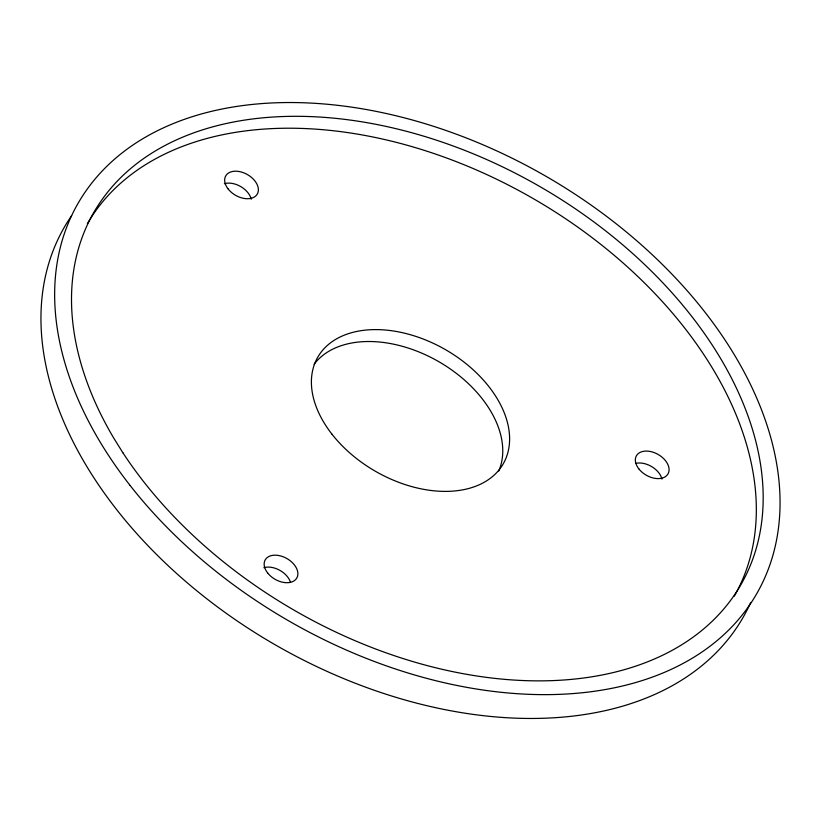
<?xml version="1.0" encoding="UTF-8"?>
<svg xmlns="http://www.w3.org/2000/svg" width="821" height="821" viewBox="0 0 821 821"><rect width="100%" height="100%" fill="white"/><g stroke="black" fill="none" stroke-linecap="round" stroke-linejoin="round"><path stroke-width="1.23" d="M750.661 602.552A391.463 256.819 29.9 0 1 277.672 646.219A391.463 256.819 29.9 0 1 71.622 215.656M314.094 364.288A106.966 70.175 29.9 0 1 438.958 361.763A106.966 70.175 29.9 0 1 498.747 471.028M263.869 567.691A18.206 11.946 29.9 0 1 290.562 582.52M224.369 183.709A18.206 11.946 29.9 0 1 251.247 199.246M635.772 463.393A18.206 11.946 29.9 0 1 661.942 479.125M87.354 223.692A373.257 244.874 29.9 0 1 532.85 198.374A373.257 244.874 29.9 0 1 734.282 596.19M122.893 452.771L113.801 438.198A373.257 244.874 29.9 0 1 419.582 134.942A373.257 244.874 29.9 0 1 718.734 614.621A373.257 244.874 29.9 0 1 122.893 452.771M130.108 485.468A391.463 256.819 29.9 0 0 752.765 600.243A391.463 256.819 29.9 0 0 369.183 110.045A391.463 256.819 29.9 0 0 130.108 485.468M267.656 572.986A18.206 11.946 29.9 0 0 296.617 578.323A18.206 11.946 29.9 0 0 278.781 555.519A18.206 11.946 29.9 0 0 267.656 572.986M228.156 188.994A18.206 11.946 29.9 0 0 257.117 194.341A18.206 11.946 29.9 0 0 239.28 171.538A18.206 11.946 29.9 0 0 228.156 188.994M332.012 434.237A106.966 70.175 29.9 0 0 502.154 465.599A106.966 70.175 29.9 0 0 397.343 331.653A106.966 70.175 29.9 0 0 332.012 434.237M638.851 468.883A18.206 11.946 29.9 0 0 667.812 474.22A18.206 11.946 29.9 0 0 649.975 451.417A18.206 11.946 29.9 0 0 638.851 468.883"/></g></svg>
